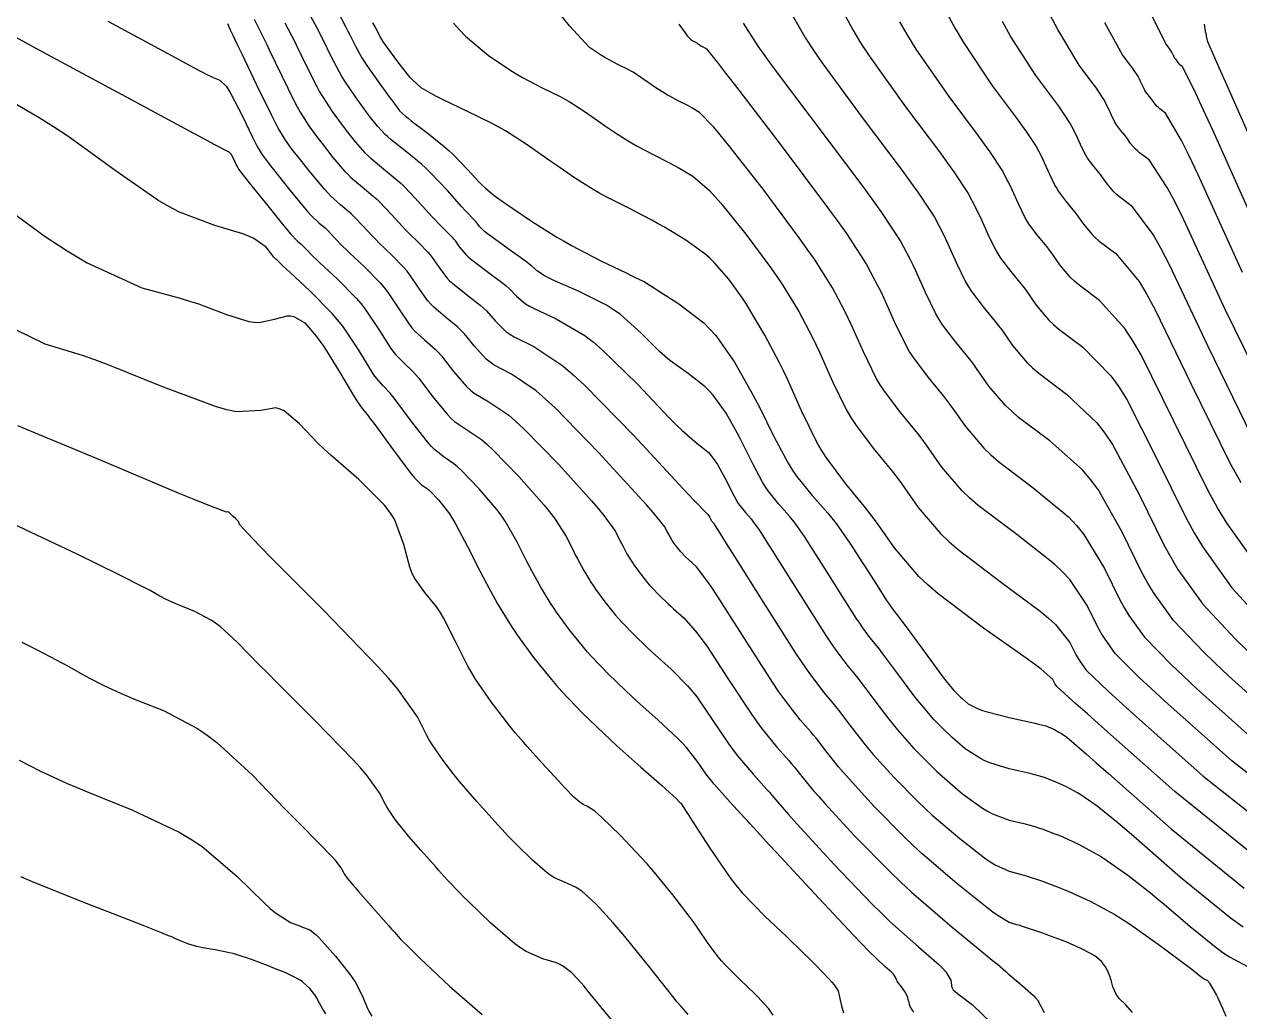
# Model space of a CAD drawing. Header units: metres. Extents: x 837476 to 838477, y 1189012 to 1191014.
# Drawn here: x 837871.8 to 837922, y 1189079.8 to 1189120.6 of the extents above; entities that cross this region are included whole.
import ezdxf

# ---------------------------------------------------------------- set-up
doc = ezdxf.new("R2010")
doc.units = ezdxf.units.M
doc.header["$LTSCALE"] = 0.3
doc.layers.add('COTAS 10', color=1, linetype='Continuous')
doc.layers.add('COTAS INT', color=252, linetype='Continuous')

msp = doc.modelspace()

# ---------------------------------------------------------------- linework, layer by layer
at = {"layer": 'COTAS 10'}
for points in [[(837903.275, 1189121.336), (837904.04, 1189119.992), (837904.354, 1189119.514), (837904.714, 1189118.991), (837906.383, 1189116.72), (837908.033, 1189114.526), (837908.379, 1189114.05), (837908.678, 1189113.632), (837909.358, 1189112.599), (837909.721, 1189111.908), (837909.821, 1189111.706), (837909.919, 1189111.498), (837910.27, 1189110.708), (837910.65, 1189109.93), (837910.767, 1189109.73), (837910.89, 1189109.537), (837911.375, 1189108.897), (837911.876, 1189108.289), (837912.009, 1189108.116), (837912.139, 1189107.942), (837912.587, 1189107.296), (837913.19, 1189106.588), (837913.417, 1189106.375), (837913.671, 1189106.155), (837914.807, 1189105.296), (837916.062, 1189104.109), (837916.392, 1189103.682), (837916.713, 1189103.211), (837917.807, 1189101.154), (837918.845, 1189099.038), (837919.13, 1189098.53), (837919.415, 1189098.055), (837920.439, 1189096.624), (837921.783, 1189095.185), (837922.27, 1189094.706)], [(837923.376, 1189104.695), (837921.368, 1189108.791), (837919.659, 1189112.49), (837919.294, 1189113.222), (837918.976, 1189113.828), (837918.221, 1189114.963), (837917.832, 1189115.258), (837917.745, 1189115.333), (837917.667, 1189115.406), (837917.461, 1189115.648), (837917.307, 1189115.87), (837917.263, 1189115.929), (837917.217, 1189115.989), (837917.046, 1189116.197), (837916.879, 1189116.416), (837916.838, 1189116.482), (837916.797, 1189116.551), (837916.667, 1189116.817), (837916.547, 1189117.088), (837916.513, 1189117.159), (837916.479, 1189117.228), (837916.355, 1189117.465), (837916.122, 1189117.819), (837916.019, 1189117.962), (837915.901, 1189118.125), (837915.336, 1189118.877), (837914.45, 1189120.349), (837914.129, 1189120.965)], [(837917.543, 1189079.764), (837917.258, 1189080.077), (837916.976, 1189080.356), (837916.915, 1189080.436), (837916.862, 1189080.517), (837916.733, 1189080.818), (837916.654, 1189081.101), (837916.632, 1189081.169), (837916.611, 1189081.234), (837916.536, 1189081.433), (837916.449, 1189081.604), (837916.42, 1189081.652), (837916.389, 1189081.699), (837916.263, 1189081.869), (837916.047, 1189082.055), (837915.96, 1189082.112), (837915.862, 1189082.172), (837915.408, 1189082.407), (837914.826, 1189082.662), (837914.646, 1189082.734), (837914.459, 1189082.807), (837913.716, 1189083.075), (837913.038, 1189083.302), (837912.891, 1189083.35), (837912.761, 1189083.39), (837912.442, 1189083.479), (837911.987, 1189083.752), (837911.773, 1189083.909), (837911.52, 1189084.1), (837910.287, 1189085.084), (837908.861, 1189086.311), (837908.486, 1189086.656), (837908.12, 1189087.003), (837906.871, 1189088.274), (837905.839, 1189089.408), (837905.611, 1189089.668), (837905.407, 1189089.905), (837904.876, 1189090.566), (837904.488, 1189091.073), (837904.374, 1189091.212), (837904.257, 1189091.351), (837903.814, 1189091.852), (837903.181, 1189092.67), (837902.945, 1189093.009), (837902.683, 1189093.398), (837901.517, 1189095.209), (837900.4, 1189096.959), (837900.169, 1189097.309), (837899.972, 1189097.6), (837899.542, 1189098.164), (837899.343, 1189098.342), (837899.291, 1189098.389), (837899.242, 1189098.435), (837899.076, 1189098.595), (837898.926, 1189098.752), (837898.886, 1189098.796), (837898.848, 1189098.84), (837898.715, 1189099.004), (837898.597, 1189099.166), (837898.568, 1189099.209), (837898.54, 1189099.251), (837898.451, 1189099.398), (837898.368, 1189099.55), (837898.344, 1189099.595), (837898.32, 1189099.642), (837898.23, 1189099.821), (837897.755, 1189100.406), (837897.488, 1189100.708), (837897.163, 1189101.07), (837895.5, 1189102.884), (837893.703, 1189104.725), (837893.294, 1189105.105), (837892.922, 1189105.427), (837891.896, 1189106.122), (837891.19, 1189106.496), (837891.02, 1189106.616), (837890.861, 1189106.744), (837890.377, 1189107.268), (837889.942, 1189107.8), (837889.814, 1189107.933), (837889.682, 1189108.061), (837889.178, 1189108.471), (837888.69, 1189108.881), (837888.568, 1189109.008), (837888.453, 1189109.14), (837888.084, 1189109.668), (837887.709, 1189110.224), (837887.59, 1189110.374), (837887.464, 1189110.523), (837886.95, 1189111.046), (837886.429, 1189111.541), (837886.298, 1189111.672), (837886.172, 1189111.799), (837885.765, 1189112.237), (837885.398, 1189112.625), (837885.298, 1189112.722), (837885.199, 1189112.813), (837884.846, 1189113.104), (837884.445, 1189113.464), (837884.315, 1189113.6), (837884.178, 1189113.75), (837883.615, 1189114.424), (837883.08, 1189115.101), (837882.961, 1189115.255), (837882.853, 1189115.394), (837882.568, 1189115.773), (837882.261, 1189116.298), (837882.14, 1189116.529), (837882.004, 1189116.797), (837881.382, 1189118.074), (837880.793, 1189119.309), (837880.678, 1189119.551), (837880.583, 1189119.749), (837880.411, 1189120.101), (837880.354, 1189120.217), (837880.332, 1189120.266), (837880.306, 1189120.323), (837880.186, 1189120.586)], [(837922.932, 1189085.949), (837919.28, 1189088.893), (837916.256, 1189091.574), (837915.674, 1189092.092), (837915.202, 1189092.513), (837914.416, 1189093.225), (837914.35, 1189093.317), (837914.331, 1189093.348), (837914.313, 1189093.38), (837914.246, 1189093.517), (837913.767, 1189093.933), (837913.489, 1189094.141), (837913.149, 1189094.391), (837911.392, 1189095.629), (837909.51, 1189097.052), (837909.089, 1189097.418), (837908.712, 1189097.771), (837907.713, 1189098.943), (837906.971, 1189100.014), (837906.755, 1189100.303), (837906.535, 1189100.59), (837905.704, 1189101.597), (837904.9, 1189102.658), (837904.697, 1189102.978), (837904.503, 1189103.309), (837903.873, 1189104.599), (837903.292, 1189105.909), (837903.128, 1189106.253), (837902.964, 1189106.589), (837902.361, 1189107.734), (837901.762, 1189108.753), (837901.601, 1189109.009), (837901.441, 1189109.254), (837900.88, 1189110.047), (837900.272, 1189110.731), (837900.084, 1189110.908), (837899.886, 1189111.08), (837899.098, 1189111.654), (837898.219, 1189112.185), (837897.963, 1189112.329), (837897.702, 1189112.472), (837896.715, 1189112.979), (837895.755, 1189113.474), (837895.511, 1189113.61), (837895.276, 1189113.745), (837894.506, 1189114.228), (837893.774, 1189114.728), (837893.563, 1189114.874), (837893.349, 1189115.023), (837892.544, 1189115.59), (837891.654, 1189116.163), (837891.386, 1189116.317), (837891.109, 1189116.468), (837890.03, 1189116.997), (837889.052, 1189117.455), (837888.838, 1189117.562), (837888.649, 1189117.66), (837888.172, 1189117.943), (837887.825, 1189118.254), (837887.718, 1189118.37), (837887.607, 1189118.498), (837887.163, 1189119.069), (837886.77, 1189119.618), (837886.69, 1189119.732), (837886.623, 1189119.83), (837886.487, 1189120.05), (837886.341, 1189120.329), (837886.269, 1189120.465), (837886.183, 1189120.626)], [(837902.711, 1189079.655), (837902.522, 1189079.911), (837902.202, 1189080.272), (837902.082, 1189080.396), (837901.947, 1189080.532), (837901.343, 1189081.108), (837900.718, 1189081.733), (837900.569, 1189081.898), (837900.432, 1189082.06), (837900.022, 1189082.618), (837899.591, 1189083.252), (837899.439, 1189083.462), (837899.273, 1189083.686), (837898.558, 1189084.621), (837897.733, 1189085.626), (837897.499, 1189085.895), (837897.262, 1189086.16), (837896.386, 1189087.084), (837895.636, 1189087.813), (837895.479, 1189087.955), (837895.344, 1189088.071), (837895.042, 1189088.273), (837894.859, 1189088.351), (837894.8, 1189088.389), (837894.738, 1189088.434), (837894.482, 1189088.655), (837894.111, 1189089.033), (837893.975, 1189089.177), (837893.826, 1189089.338), (837893.168, 1189090.064), (837892.542, 1189090.763), (837892.413, 1189090.907), (837892.303, 1189091.03), (837892.065, 1189091.297), (837891.842, 1189091.574), (837891.741, 1189091.704), (837891.624, 1189091.856), (837891.059, 1189092.597), (837890.423, 1189093.522), (837890.26, 1189093.791), (837890.103, 1189094.065), (837889.584, 1189095.102), (837889.099, 1189096.062), (837888.963, 1189096.288), (837888.826, 1189096.498), (837888.327, 1189097.11), (837887.887, 1189097.718), (837887.788, 1189097.924), (837887.699, 1189098.146), (837887.46, 1189099.084), (837887.068, 1189100.132), (837886.883, 1189100.423), (837886.664, 1189100.715), (837885.596, 1189101.773), (837884.44, 1189102.771), (837884.165, 1189103.025), (837883.91, 1189103.269), (837883.152, 1189104.072), (837882.524, 1189104.605), (837882.35, 1189104.679), (837882.176, 1189104.722), (837881.549, 1189104.613), (837880.552, 1189104.569), (837880.145, 1189104.652), (837879.681, 1189104.778), (837877.532, 1189105.577), (837875.25, 1189106.502), (837874.702, 1189106.706), (837874.191, 1189106.888), (837872.648, 1189107.358), (837870.757, 1189108.273)], [(837884.242, 1189079.711), (837884.172, 1189079.812), (837884.112, 1189079.903), (837883.977, 1189080.152), (837883.872, 1189080.358), (837883.831, 1189080.422), (837883.785, 1189080.489), (837883.574, 1189080.755), (837883.274, 1189081.027), (837883.172, 1189081.098), (837883.061, 1189081.166), (837882.59, 1189081.395), (837882.052, 1189081.612), (837881.898, 1189081.673), (837881.743, 1189081.733), (837881.167, 1189081.954), (837880.58, 1189082.149), (837880.418, 1189082.194), (837880.256, 1189082.234), (837879.675, 1189082.347), (837879.154, 1189082.436), (837879.031, 1189082.462), (837878.917, 1189082.488), (837878.581, 1189082.587), (837878.328, 1189082.683), (837878.267, 1189082.708), (837878.209, 1189082.732), (837878.03, 1189082.812), (837877.847, 1189082.896), (837877.786, 1189082.922), (837877.721, 1189082.949), (837877.451, 1189083.058), (837876.768, 1189083.326), (837876.443, 1189083.453), (837876.059, 1189083.603), (837874.178, 1189084.337), (837872.131, 1189085.16), (837871.642, 1189085.366)]]:
    msp.add_lwpolyline(points, dxfattribs=at)
at = {"layer": 'COTAS INT'}
for points in [[(837905.065, 1189122.066), (837905.987, 1189120.328), (837906.309, 1189119.804), (837906.661, 1189119.262), (837908.174, 1189117.152), (837909.606, 1189115.245), (837909.907, 1189114.832), (837910.166, 1189114.469), (837910.757, 1189113.572), (837911.073, 1189112.972), (837911.159, 1189112.796), (837911.245, 1189112.616), (837911.549, 1189111.93), (837911.88, 1189111.254), (837911.981, 1189111.081), (837912.088, 1189110.913), (837912.509, 1189110.357), (837912.944, 1189109.829), (837913.06, 1189109.679), (837913.173, 1189109.527), (837913.562, 1189108.966), (837914.085, 1189108.352), (837914.283, 1189108.167), (837914.503, 1189107.975), (837915.49, 1189107.23), (837916.645, 1189106.053), (837916.972, 1189105.59), (837917.302, 1189105.067), (837918.519, 1189102.682), (837919.751, 1189100.169), (837920.09, 1189099.566), (837920.428, 1189099.003), (837921.643, 1189097.303), (837923.099, 1189095.719)], [(837881.276, 1189120.779), (837881.48, 1189120.365), (837881.703, 1189119.924), (837881.796, 1189119.734), (837881.903, 1189119.513), (837882.403, 1189118.469), (837882.935, 1189117.394), (837883.061, 1189117.154), (837883.179, 1189116.939), (837883.532, 1189116.37), (837883.864, 1189115.923), (837883.97, 1189115.785), (837884.081, 1189115.641), (837884.532, 1189115.067), (837885.013, 1189114.506), (837885.144, 1189114.37), (837885.274, 1189114.243), (837885.735, 1189113.851), (837886.194, 1189113.473), (837886.323, 1189113.354), (837886.453, 1189113.229), (837886.93, 1189112.724), (837887.399, 1189112.21), (837887.524, 1189112.08), (837887.646, 1189111.954), (837888.073, 1189111.542), (837888.452, 1189111.155), (837888.546, 1189111.045), (837888.634, 1189110.934), (837888.911, 1189110.523), (837889.233, 1189110.098), (837889.349, 1189109.978), (837889.477, 1189109.857), (837890.039, 1189109.413), (837890.613, 1189108.968), (837890.748, 1189108.847), (837890.874, 1189108.727), (837891.243, 1189108.3), (837891.67, 1189107.885), (837891.832, 1189107.772), (837892.012, 1189107.66), (837892.822, 1189107.264), (837894.024, 1189106.462), (837894.451, 1189106.095), (837894.919, 1189105.665), (837896.953, 1189103.588), (837898.813, 1189101.582), (837899.172, 1189101.197), (837899.463, 1189100.885), (837899.951, 1189100.375), (837899.993, 1189100.342), (837900.004, 1189100.331), (837900.014, 1189100.32), (837900.046, 1189100.275), (837900.074, 1189100.225), (837900.082, 1189100.211), (837900.089, 1189100.198), (837900.114, 1189100.147), (837900.138, 1189100.101), (837900.152, 1189100.079), (837900.179, 1189100.046), (837900.206, 1189100.016), (837900.22, 1189099.998), (837900.244, 1189099.964), (837900.572, 1189099.443), (837900.77, 1189099.127), (837901.015, 1189098.736), (837902.29, 1189096.706), (837903.632, 1189094.604), (837903.92, 1189094.169), (837904.171, 1189093.797), (837904.777, 1189092.985), (837905.168, 1189092.534), (837905.284, 1189092.391), (837905.404, 1189092.24), (837905.867, 1189091.625), (837906.442, 1189090.889), (837906.633, 1189090.66), (837906.838, 1189090.421), (837907.694, 1189089.471), (837908.685, 1189088.462), (837908.975, 1189088.187), (837909.272, 1189087.914), (837910.404, 1189086.941), (837911.432, 1189086.149), (837911.665, 1189085.99), (837911.875, 1189085.857), (837912.443, 1189085.595), (837912.904, 1189085.479), (837913.046, 1189085.439), (837913.193, 1189085.395), (837913.777, 1189085.205), (837914.466, 1189084.944), (837914.68, 1189084.856), (837914.904, 1189084.76), (837915.795, 1189084.354), (837916.807, 1189083.808), (837917.107, 1189083.624), (837917.415, 1189083.425), (837918.599, 1189082.591), (837919.615, 1189081.828), (837919.818, 1189081.674), (837919.986, 1189081.546), (837920.311, 1189081.292), (837920.408, 1189081.213), (837920.434, 1189081.195), (837920.458, 1189081.178), (837920.542, 1189081.133), (837920.609, 1189081.101), (837920.622, 1189081.093), (837920.634, 1189081.086), (837920.659, 1189081.064), (837920.696, 1189081.003), (837920.715, 1189080.972), (837920.854, 1189080.745), (837921.001, 1189080.481), (837921.044, 1189080.396), (837921.088, 1189080.306), (837921.254, 1189079.941), (837921.396, 1189079.609)], [(837922.104, 1189083.29), (837921.57, 1189083.67), (837919.525, 1189085.332), (837917.698, 1189086.934), (837917.301, 1189087.276), (837916.952, 1189087.574), (837916.082, 1189088.281), (837915.546, 1189088.659), (837915.407, 1189088.749), (837915.271, 1189088.832), (837914.813, 1189089.079), (837914.409, 1189089.263), (837914.308, 1189089.307), (837914.211, 1189089.347), (837913.899, 1189089.465), (837913.505, 1189089.579), (837913.356, 1189089.617), (837913.19, 1189089.658), (837912.447, 1189089.827), (837911.649, 1189090.068), (837911.448, 1189090.153), (837911.257, 1189090.247), (837910.636, 1189090.653), (837910.095, 1189091.119), (837909.953, 1189091.25), (837909.814, 1189091.382), (837909.34, 1189091.864), (837908.836, 1189092.449), (837908.678, 1189092.645), (837908.512, 1189092.857), (837907.848, 1189093.744), (837907.237, 1189094.573), (837907.105, 1189094.749), (837906.989, 1189094.9), (837906.702, 1189095.251), (837906.404, 1189095.652), (837906.279, 1189095.835), (837906.137, 1189096.05), (837905.475, 1189097.088), (837904.774, 1189098.2), (837904.608, 1189098.462), (837904.454, 1189098.704), (837903.998, 1189099.412), (837903.606, 1189099.97), (837903.492, 1189100.118), (837903.376, 1189100.262), (837902.938, 1189100.757), (837902.496, 1189101.3), (837902.379, 1189101.474), (837902.263, 1189101.66), (837901.861, 1189102.416), (837901.455, 1189103.238), (837901.337, 1189103.464), (837901.216, 1189103.69), (837900.758, 1189104.503), (837900.23, 1189105.246), (837900.065, 1189105.429), (837899.891, 1189105.602), (837899.195, 1189106.143), (837898.44, 1189106.688), (837898.229, 1189106.864), (837898.018, 1189107.051), (837897.25, 1189107.815), (837896.385, 1189108.589), (837896.113, 1189108.781), (837895.827, 1189108.964), (837894.675, 1189109.547), (837893.657, 1189109.989), (837893.455, 1189110.084), (837893.288, 1189110.167), (837892.976, 1189110.365), (837892.737, 1189110.58), (837892.617, 1189110.673), (837892.474, 1189110.782), (837891.762, 1189111.295), (837891.052, 1189111.81), (837890.911, 1189111.919), (837890.793, 1189112.013), (837890.565, 1189112.232), (837890.483, 1189112.354), (837890.457, 1189112.387), (837890.43, 1189112.419), (837890.317, 1189112.534), (837890.081, 1189112.78), (837889.975, 1189112.896), (837889.852, 1189113.032), (837889.26, 1189113.696), (837888.563, 1189114.435), (837888.373, 1189114.618), (837888.184, 1189114.793), (837887.512, 1189115.345), (837886.933, 1189115.8), (837886.802, 1189115.912), (837886.684, 1189116.019), (837886.365, 1189116.353), (837886.083, 1189116.719), (837885.989, 1189116.845), (837885.887, 1189116.982), (837885.46, 1189117.564), (837885.016, 1189118.221), (837884.904, 1189118.404), (837884.796, 1189118.588), (837884.445, 1189119.26), (837884.122, 1189119.921), (837884.033, 1189120.099), (837883.943, 1189120.275), (837883.618, 1189120.891)], [(837884.687, 1189121.155), (837885.063, 1189120.45), (837885.151, 1189120.282), (837885.232, 1189120.125), (837885.466, 1189119.655), (837885.727, 1189119.185), (837885.825, 1189119.029), (837885.935, 1189118.862), (837886.424, 1189118.161), (837886.898, 1189117.511), (837886.998, 1189117.375), (837887.084, 1189117.259), (837887.282, 1189116.997), (837887.52, 1189116.775), (837887.631, 1189116.683), (837887.762, 1189116.579), (837888.401, 1189116.093), (837889.126, 1189115.512), (837889.312, 1189115.348), (837889.491, 1189115.182), (837890.083, 1189114.571), (837890.585, 1189114.028), (837890.708, 1189113.905), (837890.824, 1189113.795), (837891.183, 1189113.494), (837891.617, 1189113.192), (837891.781, 1189113.081), (837891.962, 1189112.956), (837892.773, 1189112.407), (837893.774, 1189111.778), (837894.075, 1189111.604), (837894.386, 1189111.431), (837895.597, 1189110.804), (837896.638, 1189110.296), (837896.842, 1189110.197), (837897.009, 1189110.116), (837897.309, 1189109.973), (837897.361, 1189109.95), (837897.371, 1189109.945), (837897.38, 1189109.941), (837897.399, 1189109.929), (837897.621, 1189109.786), (837897.758, 1189109.698), (837897.928, 1189109.59), (837898.816, 1189109.027), (837899.84, 1189108.232), (837900.095, 1189107.978), (837900.338, 1189107.71), (837901.114, 1189106.616), (837901.787, 1189105.423), (837901.964, 1189105.09), (837902.138, 1189104.758), (837902.735, 1189103.55), (837903.325, 1189102.439), (837903.495, 1189102.167), (837903.668, 1189101.91), (837904.317, 1189101.112), (837904.961, 1189100.385), (837905.132, 1189100.173), (837905.299, 1189099.956), (837905.875, 1189099.136), (837906.395, 1189098.335), (837906.527, 1189098.129), (837906.653, 1189097.932), (837907.067, 1189097.279), (837907.39, 1189096.773), (837907.459, 1189096.668), (837907.52, 1189096.579), (837907.665, 1189096.384), (837907.899, 1189096.083), (837908.015, 1189095.927), (837908.154, 1189095.74), (837908.839, 1189094.803), (837909.548, 1189093.841), (837909.7, 1189093.638), (837909.835, 1189093.463), (837910.163, 1189093.061), (837910.379, 1189092.841), (837910.442, 1189092.781), (837910.507, 1189092.722), (837910.753, 1189092.51), (837911.169, 1189092.296), (837911.34, 1189092.235), (837911.536, 1189092.173), (837912.449, 1189091.943), (837913.333, 1189091.747), (837913.511, 1189091.706), (837913.66, 1189091.672), (837913.96, 1189091.595), (837914.084, 1189091.548), (837914.122, 1189091.532), (837914.162, 1189091.515), (837914.322, 1189091.442), (837914.503, 1189091.344), (837914.557, 1189091.311), (837914.612, 1189091.276), (837914.824, 1189091.126), (837915.62, 1189090.447), (837916.043, 1189090.077), (837916.554, 1189089.628), (837919.132, 1189087.352), (837922.15, 1189084.898)], [(837925.083, 1189087.452), (837921.633, 1189090.154), (837918.877, 1189092.621), (837918.312, 1189093.137), (837917.834, 1189093.582), (837916.825, 1189094.584), (837916.376, 1189095.212), (837916.251, 1189095.42), (837916.125, 1189095.643), (837915.67, 1189096.572), (837914.946, 1189097.644), (837914.65, 1189097.957), (837914.314, 1189098.278), (837912.758, 1189099.496), (837911.174, 1189100.693), (837910.82, 1189101.001), (837910.503, 1189101.298), (837909.663, 1189102.284), (837909.038, 1189103.185), (837908.857, 1189103.429), (837908.671, 1189103.669), (837907.972, 1189104.517), (837907.296, 1189105.41), (837907.125, 1189105.679), (837906.962, 1189105.957), (837906.432, 1189107.042), (837905.943, 1189108.145), (837905.805, 1189108.434), (837905.667, 1189108.717), (837905.159, 1189109.68), (837904.406, 1189110.864), (837904.113, 1189111.286), (837903.783, 1189111.749), (837902.285, 1189113.759), (837900.826, 1189115.629), (837900.521, 1189116.003), (837900.258, 1189116.314), (837899.667, 1189116.92), (837899.342, 1189117.116), (837899.248, 1189117.169), (837899.152, 1189117.222), (837898.788, 1189117.409), (837898.433, 1189117.591), (837898.343, 1189117.642), (837898.257, 1189117.691), (837897.972, 1189117.87), (837897.702, 1189118.054), (837897.624, 1189118.108), (837897.545, 1189118.163), (837897.248, 1189118.372), (837896.92, 1189118.584), (837896.821, 1189118.641), (837896.719, 1189118.697), (837896.32, 1189118.892), (837895.88, 1189119.117), (837895.752, 1189119.193), (837895.62, 1189119.274), (837895.12, 1189119.611), (837894.299, 1189120.494), (837893.964, 1189120.918)], [(837909.881, 1189121.001), (837910.219, 1189120.385), (837910.555, 1189119.805), (837911.755, 1189118.014), (837912.754, 1189116.685), (837912.963, 1189116.397), (837913.144, 1189116.144), (837913.556, 1189115.519), (837913.776, 1189115.1), (837913.836, 1189114.978), (837913.896, 1189114.852), (837914.108, 1189114.373), (837914.339, 1189113.902), (837914.409, 1189113.781), (837914.484, 1189113.665), (837914.777, 1189113.277), (837915.081, 1189112.909), (837915.161, 1189112.804), (837915.24, 1189112.699), (837915.511, 1189112.307), (837915.876, 1189111.879), (837916.014, 1189111.75), (837916.168, 1189111.616), (837916.855, 1189111.097), (837917.811, 1189109.941), (837918.133, 1189109.406), (837918.48, 1189108.778), (837919.944, 1189105.737), (837921.564, 1189102.432), (837922.01, 1189101.639)], [(837918.345, 1189120.892), (837918.917, 1189119.739), (837919.048, 1189119.564), (837919.076, 1189119.527), (837919.099, 1189119.493), (837919.153, 1189119.411), (837919.182, 1189119.356), (837919.198, 1189119.324), (837919.226, 1189119.261), (837919.256, 1189119.199), (837919.266, 1189119.183), (837919.275, 1189119.168), (837919.314, 1189119.117), (837919.354, 1189119.068), (837919.364, 1189119.055), (837919.375, 1189119.041), (837919.41, 1189118.989), (837919.458, 1189118.933), (837919.476, 1189118.916), (837919.496, 1189118.899), (837919.587, 1189118.83), (837920.142, 1189117.716), (837920.455, 1189117.038), (837920.837, 1189116.201), (837922.793, 1189111.846)], [(837870.6, 1189120.482), (837872.393, 1189119.513), (837876.348, 1189117.376), (837878.771, 1189116.07), (837879.238, 1189115.82), (837879.615, 1189115.618), (837880.239, 1189115.292), (837880.298, 1189115.233), (837880.32, 1189115.199), (837880.344, 1189115.159), (837880.45, 1189114.952), (837880.553, 1189114.739), (837880.575, 1189114.696), (837880.594, 1189114.659), (837880.639, 1189114.579), (837880.831, 1189114.336), (837880.942, 1189114.195), (837881.079, 1189114.023), (837881.782, 1189113.137), (837882.507, 1189112.238), (837882.658, 1189112.058), (837882.786, 1189111.907), (837883.068, 1189111.61), (837883.208, 1189111.494), (837883.248, 1189111.458), (837883.288, 1189111.419), (837883.434, 1189111.264), (837883.719, 1189110.977), (837883.846, 1189110.855), (837883.995, 1189110.715), (837884.706, 1189110.055), (837885.486, 1189109.259), (837885.678, 1189109.033), (837885.86, 1189108.805), (837886.43, 1189107.959), (837886.893, 1189107.225), (837887.007, 1189107.067), (837887.115, 1189106.928), (837887.455, 1189106.589), (837887.82, 1189106.247), (837887.944, 1189106.107), (837888.078, 1189105.947), (837888.644, 1189105.203), (837889.242, 1189104.463), (837889.396, 1189104.305), (837889.545, 1189104.167), (837890.044, 1189103.839), (837890.659, 1189103.422), (837890.882, 1189103.229), (837891.127, 1189103.001), (837892.205, 1189101.898), (837893.251, 1189100.71), (837893.477, 1189100.43), (837893.675, 1189100.171), (837894.16, 1189099.411), (837894.458, 1189098.818), (837894.537, 1189098.664), (837894.616, 1189098.515), (837894.889, 1189098.015), (837895.184, 1189097.53), (837895.276, 1189097.39), (837895.373, 1189097.248), (837895.761, 1189096.715), (837896.198, 1189096.175), (837896.326, 1189096.028), (837896.456, 1189095.882), (837896.95, 1189095.366), (837897.498, 1189094.838), (837897.662, 1189094.685), (837897.831, 1189094.53), (837898.488, 1189093.944), (837899.173, 1189093.252), (837899.361, 1189093.029), (837899.548, 1189092.792), (837900.215, 1189091.826), (837900.875, 1189090.84), (837901.056, 1189090.592), (837901.237, 1189090.355), (837901.888, 1189089.586), (837902.436, 1189088.986), (837902.553, 1189088.855), (837902.655, 1189088.739), (837902.894, 1189088.447), (837903.336, 1189087.936), (837903.566, 1189087.683), (837903.842, 1189087.38), (837905.225, 1189085.881), (837906.784, 1189084.252), (837907.171, 1189083.868), (837907.539, 1189083.513), (837908.706, 1189082.473), (837909.545, 1189081.745), (837909.705, 1189081.586), (837909.835, 1189081.446), (837910.045, 1189081.097), (837910.064, 1189080.899), (837910.073, 1189080.854), (837910.084, 1189080.814), (837910.14, 1189080.704), (837910.304, 1189080.558), (837910.383, 1189080.495), (837910.477, 1189080.422), (837910.94, 1189080.074), (837912.2, 1189078.852)], [(837875.238, 1189120.694), (837877.871, 1189119.271), (837878.806, 1189118.765), (837879.357, 1189118.478), (837879.479, 1189118.419), (837879.587, 1189118.37), (837879.867, 1189118.263), (837880.124, 1189118.008), (837880.219, 1189117.864), (837880.323, 1189117.689), (837880.784, 1189116.791), (837881.229, 1189115.871), (837881.324, 1189115.682), (837881.407, 1189115.521), (837881.603, 1189115.176), (837881.842, 1189114.865), (837881.951, 1189114.725), (837882.079, 1189114.562), (837882.699, 1189113.78), (837883.343, 1189112.994), (837883.487, 1189112.829), (837883.616, 1189112.686), (837883.957, 1189112.357), (837884.204, 1189112.154), (837884.273, 1189112.09), (837884.343, 1189112.022), (837884.599, 1189111.751), (837884.946, 1189111.388), (837885.072, 1189111.263), (837885.212, 1189111.128), (837885.828, 1189110.551), (837886.475, 1189109.891), (837886.634, 1189109.704), (837886.785, 1189109.514), (837887.257, 1189108.814), (837887.673, 1189108.183), (837887.788, 1189108.037), (837887.903, 1189107.904), (837888.317, 1189107.53), (837888.751, 1189107.154), (837888.879, 1189107.02), (837889.01, 1189106.873), (837889.51, 1189106.235), (837890.051, 1189105.604), (837890.208, 1189105.461), (837890.368, 1189105.331), (837890.97, 1189104.981), (837891.79, 1189104.425), (837892.088, 1189104.167), (837892.415, 1189103.863), (837893.853, 1189102.391), (837895.207, 1189100.89), (837895.483, 1189100.569), (837895.715, 1189100.288), (837896.195, 1189099.616), (837896.389, 1189099.23), (837896.441, 1189099.13), (837896.492, 1189099.033), (837896.67, 1189098.707), (837896.862, 1189098.391), (837896.922, 1189098.299), (837896.985, 1189098.207), (837897.238, 1189097.86), (837897.523, 1189097.508), (837897.606, 1189097.412), (837897.691, 1189097.317), (837898.013, 1189096.98), (837898.37, 1189096.637), (837898.477, 1189096.537), (837898.587, 1189096.436), (837899.015, 1189096.054), (837899.572, 1189095.426), (837899.765, 1189095.169), (837899.974, 1189094.876), (837900.866, 1189093.517), (837901.779, 1189092.119), (837902, 1189091.801), (837902.209, 1189091.512), (837902.851, 1189090.719), (837903.347, 1189090.169), (837903.463, 1189090.033), (837903.571, 1189089.906), (837903.885, 1189089.506), (837904.372, 1189088.921), (837904.588, 1189088.675), (837904.841, 1189088.394), (837906.048, 1189087.077), (837907.544, 1189085.553), (837907.978, 1189085.14), (837908.421, 1189084.731), (837910.095, 1189083.29), (837911.486, 1189082.149), (837911.752, 1189081.93), (837911.965, 1189081.753), (837912.305, 1189081.461), (837912.412, 1189081.359), (837912.479, 1189081.301), (837912.563, 1189081.231), (837913.001, 1189080.868), (837913.448, 1189080.466), (837913.537, 1189080.371), (837913.611, 1189080.282), (837913.752, 1189080.021), (837913.897, 1189079.767)], [(837882.549, 1189120.628), (837882.823, 1189120.1), (837882.914, 1189119.916), (837883.013, 1189119.717), (837883.424, 1189118.864), (837883.865, 1189117.991), (837883.983, 1189117.779), (837884.098, 1189117.58), (837884.496, 1189116.967), (837884.876, 1189116.453), (837884.979, 1189116.315), (837885.082, 1189116.18), (837885.448, 1189115.71), (837885.849, 1189115.263), (837885.973, 1189115.141), (837886.104, 1189115.021), (837886.624, 1189114.598), (837887.189, 1189114.133), (837887.348, 1189113.986), (837887.508, 1189113.832), (837888.095, 1189113.21), (837888.625, 1189112.621), (837888.749, 1189112.488), (837888.864, 1189112.367), (837889.195, 1189112.038), (837889.441, 1189111.787), (837889.501, 1189111.716), (837889.559, 1189111.644), (837889.738, 1189111.378), (837890.013, 1189111.055), (837890.13, 1189110.948), (837890.265, 1189110.834), (837890.9, 1189110.354), (837891.543, 1189109.875), (837891.683, 1189109.76), (837891.805, 1189109.653), (837892.109, 1189109.332), (837892.479, 1189109.026), (837892.643, 1189108.928), (837892.835, 1189108.825), (837893.748, 1189108.405), (837894.925, 1189107.713), (837895.282, 1189107.438), (837895.652, 1189107.127), (837897.102, 1189105.702), (837898.416, 1189104.317), (837898.701, 1189104.031), (837898.952, 1189103.787), (837899.573, 1189103.259), (837899.942, 1189102.972), (837900.034, 1189102.88), (837900.122, 1189102.783), (837900.402, 1189102.389), (837900.645, 1189101.958), (837900.709, 1189101.838), (837900.772, 1189101.718), (837900.987, 1189101.282), (837901.2, 1189100.88), (837901.262, 1189100.782), (837901.324, 1189100.69), (837901.558, 1189100.401), (837901.791, 1189100.139), (837901.853, 1189100.062), (837901.913, 1189099.984), (837902.121, 1189099.688), (837902.513, 1189099.074), (837902.689, 1189098.794), (837902.895, 1189098.468), (837903.882, 1189096.897), (837904.885, 1189095.327), (837905.1, 1189095.002), (837905.287, 1189094.724), (837905.739, 1189094.118), (837906.078, 1189093.717), (837906.195, 1189093.57), (837906.321, 1189093.406), (837906.857, 1189092.684), (837907.477, 1189091.873), (837907.656, 1189091.653), (837907.837, 1189091.435), (837908.517, 1189090.667), (837909.249, 1189089.922), (837909.464, 1189089.718), (837909.684, 1189089.516), (837910.52, 1189088.797), (837911.344, 1189088.198), (837911.557, 1189088.072), (837911.762, 1189087.962), (837912.445, 1189087.711), (837913.047, 1189087.568), (837913.201, 1189087.528), (837913.349, 1189087.487), (837913.838, 1189087.335), (837914.339, 1189087.146), (837914.494, 1189087.081), (837914.656, 1189087.012), (837915.304, 1189086.717), (837916.039, 1189086.32), (837916.257, 1189086.186), (837916.481, 1189086.042), (837917.341, 1189085.436), (837918.283, 1189084.701), (837918.56, 1189084.475), (837918.842, 1189084.24), (837919.918, 1189083.312), (837920.989, 1189082.441), (837921.269, 1189082.242), (837921.541, 1189082.062), (837922.466, 1189081.561)], [(837889.507, 1189120.605), (837889.756, 1189120.333), (837890.009, 1189120.076), (837890.949, 1189119.279), (837891.876, 1189118.653), (837892.12, 1189118.503), (837892.359, 1189118.363), (837893.175, 1189117.944), (837893.914, 1189117.582), (837894.104, 1189117.479), (837894.287, 1189117.373), (837894.896, 1189116.981), (837895.447, 1189116.593), (837895.594, 1189116.491), (837895.738, 1189116.391), (837896.239, 1189116.049), (837896.766, 1189115.718), (837896.927, 1189115.626), (837897.094, 1189115.533), (837897.751, 1189115.194), (837898.427, 1189114.847), (837898.605, 1189114.749), (837898.781, 1189114.65), (837899.383, 1189114.287), (837900.072, 1189113.697), (837900.302, 1189113.455), (837900.549, 1189113.18), (837901.582, 1189111.903), (837902.612, 1189110.502), (837902.857, 1189110.148), (837903.084, 1189109.809), (837903.76, 1189108.707), (837904.315, 1189107.653), (837904.467, 1189107.343), (837904.617, 1189107.027), (837905.152, 1189105.821), (837905.733, 1189104.633), (837905.911, 1189104.328), (837906.098, 1189104.034), (837906.838, 1189103.057), (837907.603, 1189102.13), (837907.806, 1189101.866), (837908.004, 1189101.6), (837908.688, 1189100.613), (837909.607, 1189099.534), (837909.955, 1189099.209), (837910.342, 1189098.873), (837912.075, 1189097.563), (837913.731, 1189096.334), (837914.07, 1189096.049), (837914.356, 1189095.788), (837914.958, 1189095.044), (837915.219, 1189094.512), (837915.291, 1189094.384), (837915.363, 1189094.265), (837915.62, 1189093.904), (837916.518, 1189093.047), (837916.993, 1189092.615), (837917.567, 1189092.097), (837920.457, 1189089.524), (837924.093, 1189086.663)], [(837898.812, 1189120.564), (837899.068, 1189120.206), (837899.123, 1189120.133), (837899.172, 1189120.072), (837899.291, 1189119.944), (837899.364, 1189119.894), (837899.383, 1189119.883), (837899.401, 1189119.872), (837899.465, 1189119.839), (837899.523, 1189119.811), (837899.538, 1189119.802), (837899.552, 1189119.794), (837899.6, 1189119.763), (837899.643, 1189119.733), (837899.655, 1189119.725), (837899.666, 1189119.717), (837899.705, 1189119.69), (837899.747, 1189119.665), (837899.759, 1189119.657), (837899.772, 1189119.65), (837899.824, 1189119.623), (837899.877, 1189119.596), (837899.891, 1189119.589), (837899.904, 1189119.581), (837899.952, 1189119.552), (837900.445, 1189118.931), (837900.74, 1189118.55), (837901.103, 1189118.077), (837902.987, 1189115.615), (837904.954, 1189112.996), (837905.369, 1189112.425), (837905.728, 1189111.92), (837906.559, 1189110.653), (837907.018, 1189109.781), (837907.144, 1189109.525), (837907.268, 1189109.263), (837907.711, 1189108.264), (837908.191, 1189107.282), (837908.339, 1189107.029), (837908.494, 1189106.786), (837909.106, 1189105.977), (837909.74, 1189105.209), (837909.907, 1189104.991), (837910.072, 1189104.771), (837910.638, 1189103.955), (837911.398, 1189103.061), (837911.686, 1189102.792), (837912.006, 1189102.514), (837913.441, 1189101.43), (837914.897, 1189100.222), (837915.231, 1189099.866), (837915.535, 1189099.5), (837916.382, 1189098.099), (837917.032, 1189096.775), (837917.211, 1189096.457), (837917.389, 1189096.16), (837918.029, 1189095.264), (837919.15, 1189094.116), (837919.632, 1189093.66), (837920.187, 1189093.145), (837922.81, 1189090.785)], [(837923.987, 1189091.416), (837921.497, 1189093.668), (837920.951, 1189094.183), (837920.467, 1189094.65), (837919.234, 1189095.944), (837918.402, 1189097.108), (837918.17, 1189097.493), (837917.938, 1189097.906), (837917.095, 1189099.627), (837916.124, 1189101.355), (837915.811, 1189101.774), (837915.48, 1189102.166), (837914.124, 1189103.363), (837912.839, 1189104.334), (837912.551, 1189104.584), (837912.294, 1189104.825), (837911.612, 1189105.625), (837911.105, 1189106.356), (837910.958, 1189106.554), (837910.808, 1189106.749), (837910.241, 1189107.437), (837909.692, 1189108.161), (837909.553, 1189108.38), (837909.421, 1189108.606), (837908.991, 1189109.486), (837908.594, 1189110.38), (837908.482, 1189110.615), (837908.37, 1189110.845), (837907.958, 1189111.626), (837907.189, 1189112.795), (837906.851, 1189113.268), (837906.459, 1189113.806), (837902.766, 1189118.719), (837902.399, 1189119.224), (837902.092, 1189119.655), (837901.486, 1189120.606)], [(837922.848, 1189097.983), (837921.441, 1189099.951), (837921.05, 1189100.602), (837920.657, 1189101.301), (837919.232, 1189104.209), (837917.891, 1189106.923), (837917.553, 1189107.498), (837917.228, 1189107.997), (837916.173, 1189109.163), (837915.335, 1189109.796), (837915.148, 1189109.958), (837914.981, 1189110.115), (837914.537, 1189110.637), (837914.206, 1189111.113), (837914.11, 1189111.242), (837914.013, 1189111.369), (837913.643, 1189111.817), (837913.286, 1189112.289), (837913.195, 1189112.431), (837913.109, 1189112.578), (837912.829, 1189113.152), (837912.57, 1189113.734), (837912.498, 1189113.887), (837912.425, 1189114.036), (837912.156, 1189114.546), (837911.655, 1189115.307), (837911.435, 1189115.615), (837911.18, 1189115.965), (837909.964, 1189117.583), (837908.608, 1189119.534), (837908.264, 1189120.095), (837907.934, 1189120.664)], [(837922.47, 1189103.564), (837920.656, 1189107.264), (837919.07, 1189110.634), (837918.713, 1189111.314), (837918.393, 1189111.884), (837917.538, 1189113.03), (837917, 1189113.437), (837916.879, 1189113.541), (837916.772, 1189113.642), (837916.486, 1189113.978), (837916.274, 1189114.284), (837916.212, 1189114.367), (837916.149, 1189114.449), (837915.911, 1189114.737), (837915.681, 1189115.04), (837915.623, 1189115.132), (837915.568, 1189115.226), (837915.388, 1189115.595), (837915.221, 1189115.97), (837915.175, 1189116.068), (837915.128, 1189116.164), (837914.955, 1189116.492), (837914.633, 1189116.981), (837914.491, 1189117.18), (837914.327, 1189117.405), (837913.545, 1189118.445), (837912.503, 1189120.077), (837912.174, 1189120.675)], [(837922.081, 1189110.319), (837920.248, 1189114.345), (837919.874, 1189115.13), (837919.559, 1189115.772), (837918.904, 1189116.897), (837918.664, 1189117.078), (837918.611, 1189117.125), (837918.563, 1189117.17), (837918.436, 1189117.319), (837918.341, 1189117.455), (837918.314, 1189117.492), (837918.285, 1189117.528), (837918.18, 1189117.657), (837918.077, 1189117.792), (837918.052, 1189117.833), (837918.027, 1189117.875), (837917.947, 1189118.039), (837917.873, 1189118.206), (837917.852, 1189118.25), (837917.831, 1189118.292), (837917.754, 1189118.438), (837917.61, 1189118.656), (837917.547, 1189118.744), (837917.474, 1189118.845), (837917.126, 1189119.308), (837916.397, 1189120.62)], [(837920.495, 1189120.57), (837920.504, 1189120.488), (837920.506, 1189120.465), (837920.509, 1189120.443), (837920.52, 1189120.364), (837920.533, 1189120.289), (837920.541, 1189120.249), (837920.559, 1189120.182), (837920.578, 1189120.117), (837920.582, 1189120.099), (837920.586, 1189120.08), (837920.599, 1189120.012), (837920.61, 1189119.946), (837920.614, 1189119.928), (837920.617, 1189119.912), (837920.629, 1189119.855), (837921.113, 1189118.75), (837921.414, 1189118.072), (837921.787, 1189117.232), (837923.736, 1189112.856)], [(837908.516, 1189079.765), (837908.487, 1189079.814), (837908.462, 1189079.854), (837908.403, 1189079.939), (837908.371, 1189079.984), (837908.364, 1189080), (837908.356, 1189080.018), (837908.335, 1189080.093), (837908.313, 1189080.188), (837908.305, 1189080.219), (837908.298, 1189080.251), (837908.265, 1189080.381), (837908.201, 1189080.536), (837908.174, 1189080.583), (837908.143, 1189080.633), (837907.996, 1189080.828), (837907.855, 1189081.01), (837907.828, 1189081.052), (837907.806, 1189081.089), (837907.77, 1189081.192), (837907.699, 1189081.31), (837907.655, 1189081.357), (837907.601, 1189081.41), (837907.318, 1189081.657), (837906.657, 1189082.296), (837906.365, 1189082.597), (837906.025, 1189082.952), (837904.402, 1189084.684), (837902.843, 1189086.366), (837902.544, 1189086.69), (837902.301, 1189086.952), (837901.903, 1189087.388), (837901.738, 1189087.572), (837901.643, 1189087.676), (837901.526, 1189087.803), (837900.925, 1189088.453), (837900.266, 1189089.197), (837900.112, 1189089.384), (837899.971, 1189089.562), (837899.565, 1189090.134), (837899.121, 1189090.709), (837898.957, 1189090.889), (837898.774, 1189091.078), (837897.961, 1189091.834), (837897.076, 1189092.624), (837896.847, 1189092.833), (837896.626, 1189093.039), (837895.888, 1189093.751), (837895.221, 1189094.447), (837895.045, 1189094.644), (837894.873, 1189094.842), (837894.285, 1189095.571), (837893.761, 1189096.289), (837893.63, 1189096.481), (837893.506, 1189096.669), (837893.108, 1189097.324), (837892.74, 1189097.998), (837892.634, 1189098.199), (837892.527, 1189098.406), (837892.126, 1189099.205), (837891.635, 1189100.053), (837891.471, 1189100.291), (837891.295, 1189100.53), (837890.557, 1189101.404), (837889.84, 1189102.14), (837889.676, 1189102.291), (837889.527, 1189102.42), (837889.118, 1189102.697), (837888.723, 1189103.002), (837888.584, 1189103.149), (837888.433, 1189103.322), (837887.777, 1189104.171), (837887.146, 1189105.02), (837887.01, 1189105.194), (837886.89, 1189105.34), (837886.594, 1189105.647), (837886.328, 1189105.951), (837886.226, 1189106.096), (837886.113, 1189106.267), (837885.603, 1189107.105), (837884.935, 1189108.095), (837884.723, 1189108.362), (837884.498, 1189108.627), (837883.583, 1189109.559), (837882.777, 1189110.302), (837882.621, 1189110.447), (837882.492, 1189110.566), (837882.269, 1189110.778), (837882.233, 1189110.816), (837882.213, 1189110.834), (837882.179, 1189110.863), (837882.095, 1189110.954), (837882.055, 1189111.003), (837882.006, 1189111.061), (837881.769, 1189111.357), (837881.271, 1189111.714), (837881.058, 1189111.811), (837880.814, 1189111.907), (837879.661, 1189112.25), (837878.201, 1189112.805), (837877.763, 1189113.035), (837877.309, 1189113.299), (837875.547, 1189114.528), (837873.582, 1189115.945), (837873, 1189116.327), (837872.402, 1189116.705), (837870.106, 1189118.032)], [(837868.687, 1189114.711), (837872.654, 1189111.803), (837873.558, 1189111.211), (837874.379, 1189110.713), (837876.644, 1189109.682), (837878.224, 1189109.256), (837878.613, 1189109.137), (837878.981, 1189109.018), (837880.134, 1189108.588), (837881.057, 1189108.294), (837881.28, 1189108.262), (837881.488, 1189108.251), (837882.124, 1189108.386), (837882.645, 1189108.529), (837882.781, 1189108.522), (837882.914, 1189108.495), (837883.366, 1189108.231), (837883.844, 1189107.687), (837883.993, 1189107.484), (837884.15, 1189107.257), (837884.776, 1189106.25), (837885.333, 1189105.31), (837885.446, 1189105.126), (837885.54, 1189104.975), (837885.733, 1189104.706), (837885.959, 1189104.433), (837886.075, 1189104.28), (837886.215, 1189104.094), (837886.911, 1189103.139), (837887.623, 1189102.181), (837887.773, 1189101.993), (837887.901, 1189101.838), (837888.192, 1189101.556), (837888.396, 1189101.417), (837888.47, 1189101.353), (837888.552, 1189101.278), (837888.909, 1189100.911), (837889.338, 1189100.35), (837889.465, 1189100.152), (837889.595, 1189099.936), (837890.091, 1189099), (837890.596, 1189097.994), (837890.731, 1189097.734), (837890.864, 1189097.481), (837891.327, 1189096.632), (837891.828, 1189095.809), (837891.984, 1189095.571), (837892.149, 1189095.33), (837892.808, 1189094.426), (837893.549, 1189093.509), (837893.765, 1189093.26), (837893.986, 1189093.012), (837894.825, 1189092.136), (837895.725, 1189091.266), (837895.985, 1189091.023), (837896.25, 1189090.779), (837897.244, 1189089.89), (837898.093, 1189089.144), (837898.267, 1189088.99), (837898.413, 1189088.86), (837898.719, 1189088.579), (837898.83, 1189088.465), (837898.854, 1189088.44), (837898.875, 1189088.418), (837898.925, 1189088.36), (837899.118, 1189088.064), (837899.228, 1189087.891), (837899.363, 1189087.679), (837900.056, 1189086.585), (837900.929, 1189085.327), (837901.177, 1189085.012), (837901.427, 1189084.71), (837902.355, 1189083.738), (837903.252, 1189082.895), (837903.482, 1189082.675), (837903.706, 1189082.46), (837904.449, 1189081.73), (837905.014, 1189081.144), (837905.125, 1189081.019), (837905.217, 1189080.911), (837905.383, 1189080.656), (837905.428, 1189080.471), (837905.443, 1189080.407), (837905.459, 1189080.338), (837905.525, 1189080.041), (837905.611, 1189079.746)], [(837899.202, 1189079.675), (837898.9, 1189080.006), (837898.744, 1189080.195), (837898.557, 1189080.425), (837897.622, 1189081.606), (837896.587, 1189082.896), (837896.337, 1189083.195), (837896.103, 1189083.468), (837895.39, 1189084.245), (837894.825, 1189084.753), (837894.684, 1189084.857), (837894.55, 1189084.945), (837894.122, 1189085.128), (837893.68, 1189085.318), (837893.538, 1189085.41), (837893.387, 1189085.518), (837892.769, 1189086.052), (837892.12, 1189086.688), (837891.95, 1189086.861), (837891.783, 1189087.033), (837891.216, 1189087.646), (837890.717, 1189088.203), (837890.594, 1189088.341), (837890.477, 1189088.472), (837890.111, 1189088.884), (837889.756, 1189089.303), (837889.646, 1189089.438), (837889.532, 1189089.582), (837889.079, 1189090.167), (837888.622, 1189090.832), (837888.505, 1189091.026), (837888.392, 1189091.223), (837888.019, 1189091.968), (837887.214, 1189093.112), (837886.828, 1189093.561), (837886.372, 1189094.067), (837884.138, 1189096.373), (837881.969, 1189098.547), (837881.553, 1189098.97), (837881.218, 1189099.316), (837880.678, 1189099.917), (837880.643, 1189100.012), (837880.626, 1189100.038), (837880.606, 1189100.065), (837880.509, 1189100.161), (837880.404, 1189100.252), (837880.379, 1189100.275), (837880.355, 1189100.297), (837880.287, 1189100.37), (837880.229, 1189100.419), (837880.214, 1189100.425), (837880.198, 1189100.429), (837880.141, 1189100.419), (837879.307, 1189100.731), (837878.802, 1189100.938), (837878.177, 1189101.197), (837874.93, 1189102.567), (837871.519, 1189103.985)], [(837896.147, 1189079.332), (837895.584, 1189080.001), (837895.032, 1189080.688), (837894.899, 1189080.847), (837894.774, 1189080.992), (837894.395, 1189081.406), (837894.014, 1189081.693), (837893.889, 1189081.759), (837893.756, 1189081.818), (837893.202, 1189081.983), (837892.502, 1189082.285), (837892.276, 1189082.43), (837892.037, 1189082.602), (837891.056, 1189083.449), (837890.13, 1189084.343), (837889.924, 1189084.545), (837889.741, 1189084.729), (837889.264, 1189085.227), (837888.891, 1189085.644), (837888.774, 1189085.776), (837888.651, 1189085.914), (837888.157, 1189086.471), (837887.67, 1189087.032), (837887.552, 1189087.173), (837887.441, 1189087.307), (837887.099, 1189087.738), (837886.821, 1189088.143), (837886.75, 1189088.26), (837886.681, 1189088.38), (837886.454, 1189088.834), (837885.923, 1189089.57), (837885.663, 1189089.869), (837885.354, 1189090.208), (837883.829, 1189091.776), (837882.208, 1189093.396), (837881.837, 1189093.768), (837881.501, 1189094.107), (837880.572, 1189095.055), (837879.876, 1189095.694), (837879.686, 1189095.838), (837879.498, 1189095.968), (837878.83, 1189096.318), (837878.248, 1189096.55), (837878.115, 1189096.606), (837877.993, 1189096.658), (837877.652, 1189096.815), (837877.388, 1189096.952), (837877.315, 1189096.992), (837877.243, 1189097.032), (837876.981, 1189097.181), (837876.36, 1189097.506), (837876.061, 1189097.656), (837875.706, 1189097.833), (837873.966, 1189098.689), (837871.815, 1189099.711), (837871.202, 1189099.992)], [(837871.684, 1189095.053), (837872.316, 1189094.735), (837873.627, 1189094.049), (837874.179, 1189093.733), (837874.333, 1189093.649), (837874.486, 1189093.566), (837875.042, 1189093.277), (837875.763, 1189092.945), (837876.02, 1189092.835), (837876.302, 1189092.717), (837877.53, 1189092.226), (837878.94, 1189091.488), (837879.337, 1189091.214), (837879.738, 1189090.91), (837881.208, 1189089.56), (837882.536, 1189088.189), (837882.846, 1189087.871), (837883.131, 1189087.579), (837883.952, 1189086.75), (837884.496, 1189086.19), (837884.607, 1189086.069), (837884.699, 1189085.962), (837884.889, 1189085.699), (837884.97, 1189085.538), (837884.994, 1189085.495), (837885.02, 1189085.453), (837885.119, 1189085.308), (837885.349, 1189085.032), (837885.457, 1189084.907), (837885.584, 1189084.761), (837886.203, 1189084.058), (837886.826, 1189083.356), (837886.955, 1189083.21), (837887.066, 1189083.085), (837887.312, 1189082.809), (837887.699, 1189082.424), (837887.899, 1189082.23), (837888.139, 1189081.998), (837889.343, 1189080.845), (837890.686, 1189079.686)], [(837871.584, 1189090.179), (837872.433, 1189089.738), (837873.532, 1189089.232), (837873.925, 1189089.064), (837874.356, 1189088.884), (837876.229, 1189088.135), (837878.186, 1189087.21), (837878.67, 1189086.92), (837879.128, 1189086.615), (837880.57, 1189085.388), (837881.686, 1189084.289), (837881.939, 1189084.064), (837882.167, 1189083.874), (837882.786, 1189083.476), (837883.187, 1189083.324), (837883.278, 1189083.289), (837883.359, 1189083.257), (837883.58, 1189083.17), (837883.841, 1189082.964), (837883.949, 1189082.857), (837884.071, 1189082.729), (837884.642, 1189082.087), (837885.219, 1189081.357), (837885.346, 1189081.174), (837885.459, 1189080.999), (837885.747, 1189080.433), (837885.925, 1189079.995), (837885.968, 1189079.9), (837886.008, 1189079.816), (837886.132, 1189079.607)]]:
    msp.add_lwpolyline(points, dxfattribs=at)

doc.saveas('drawing.dxf')
